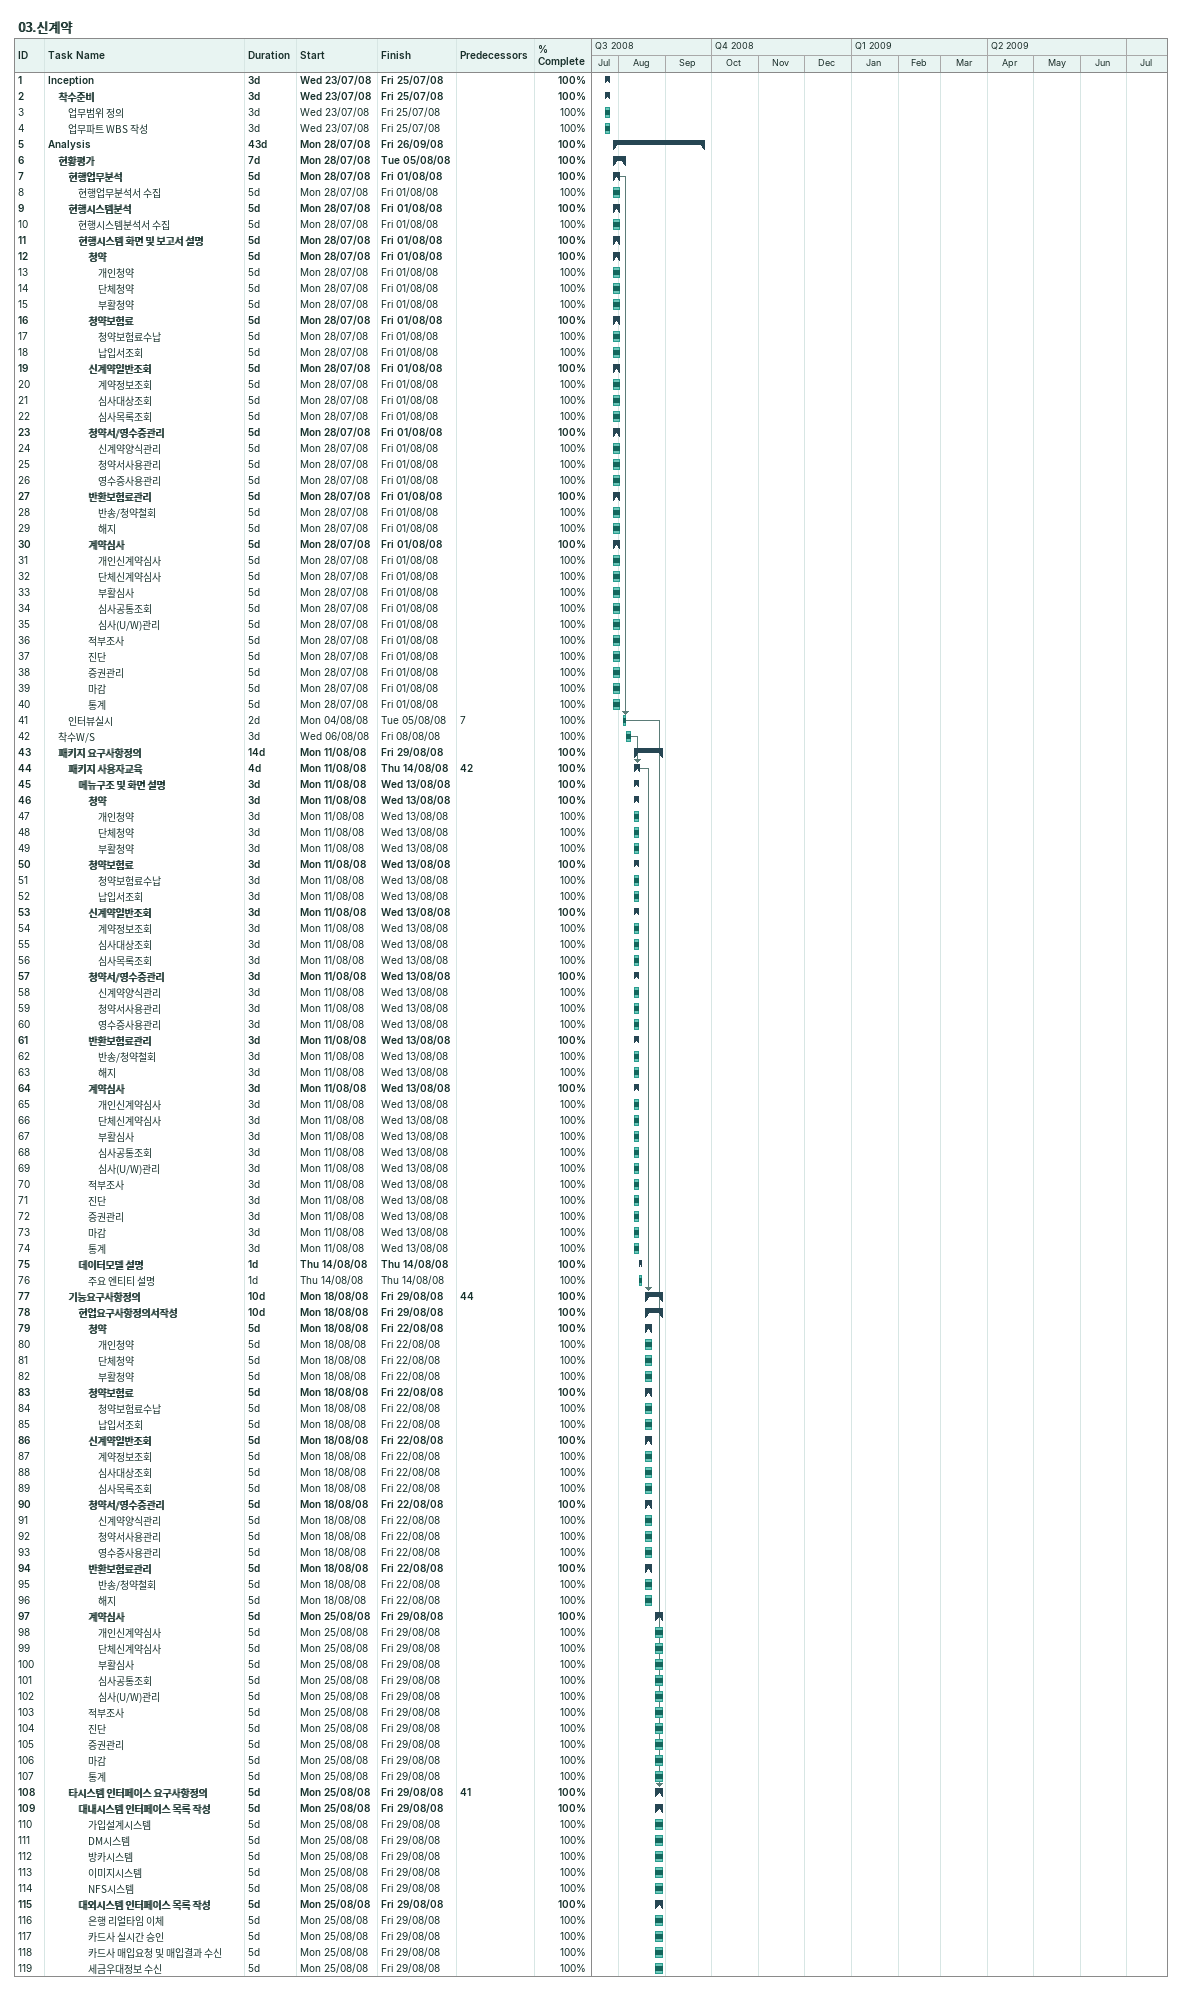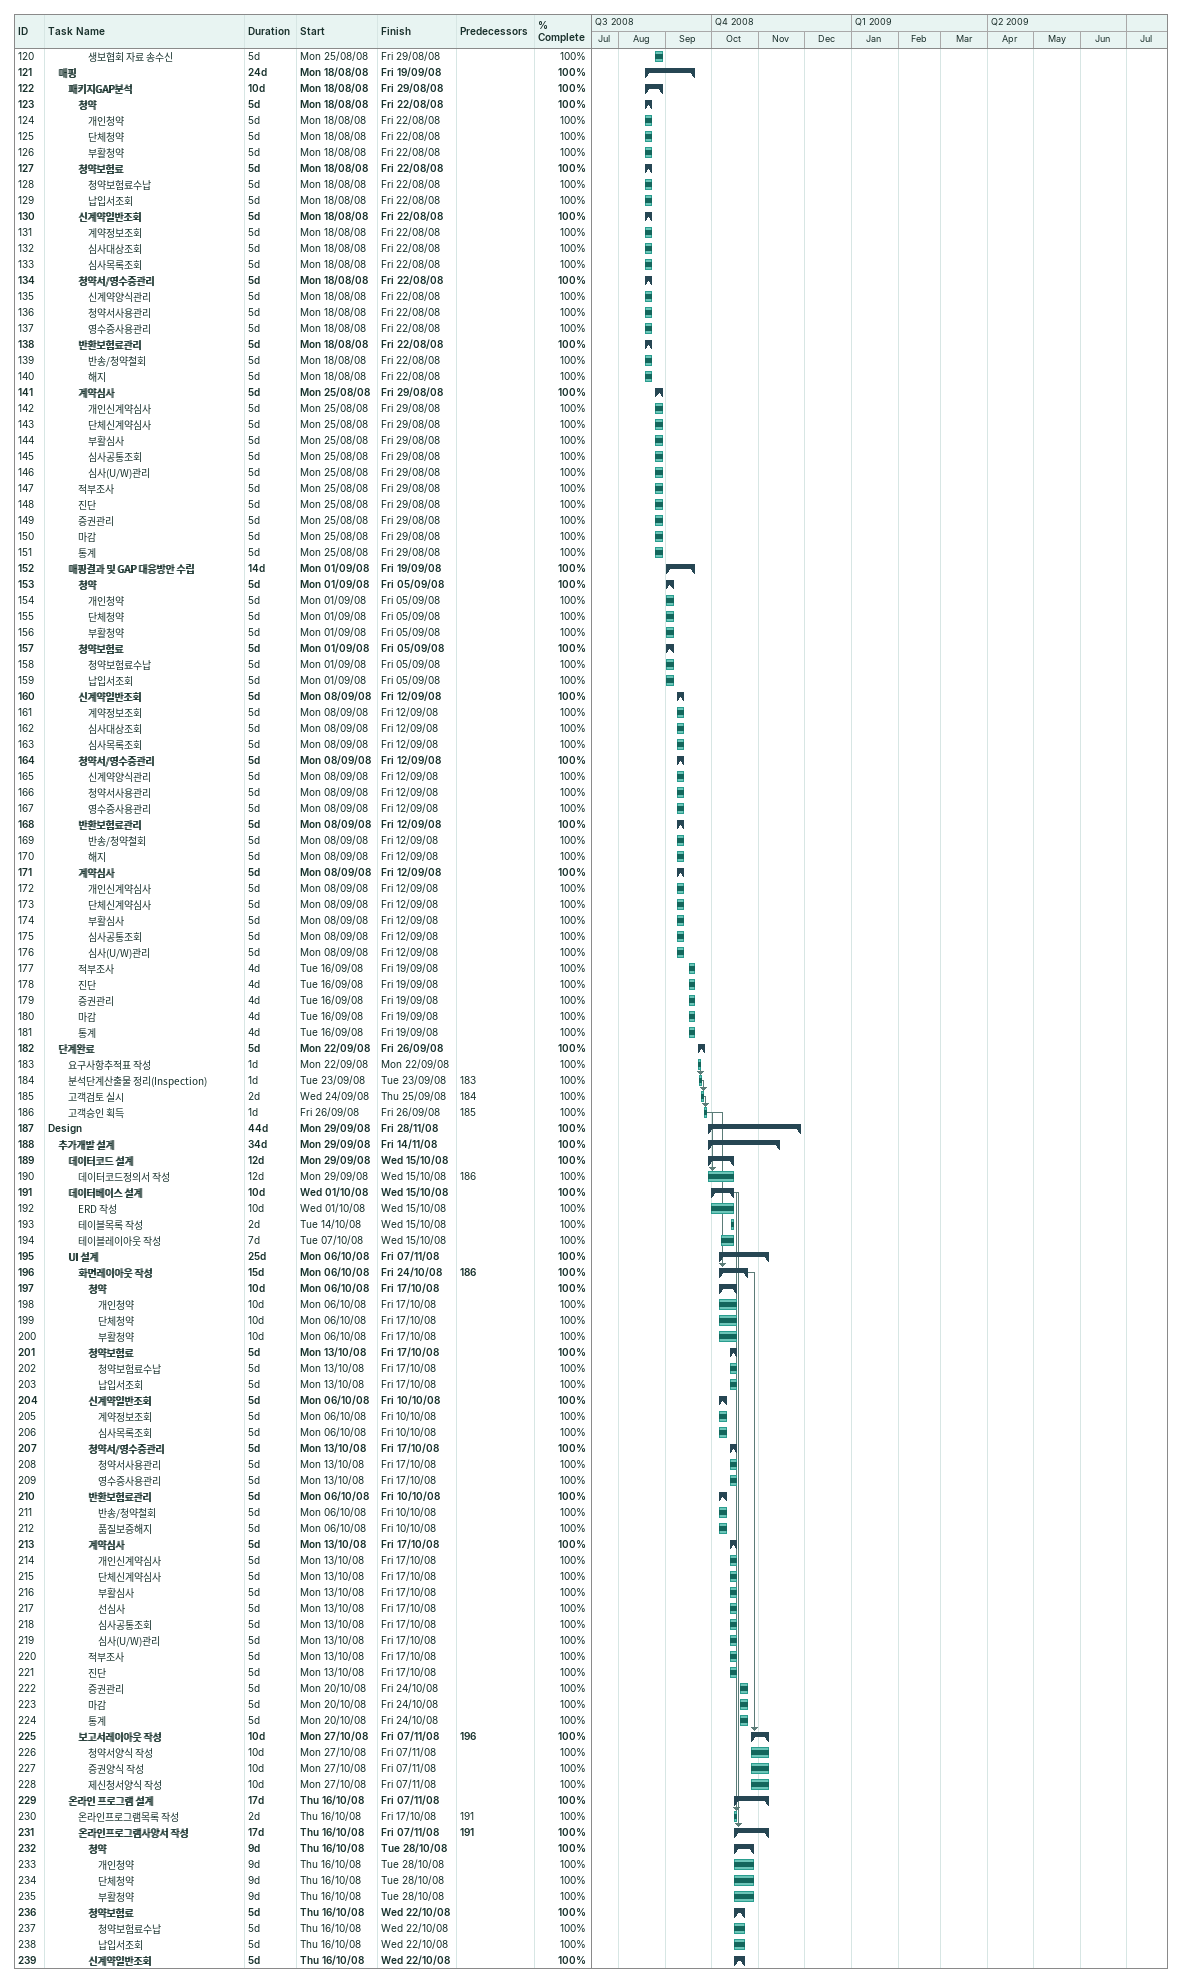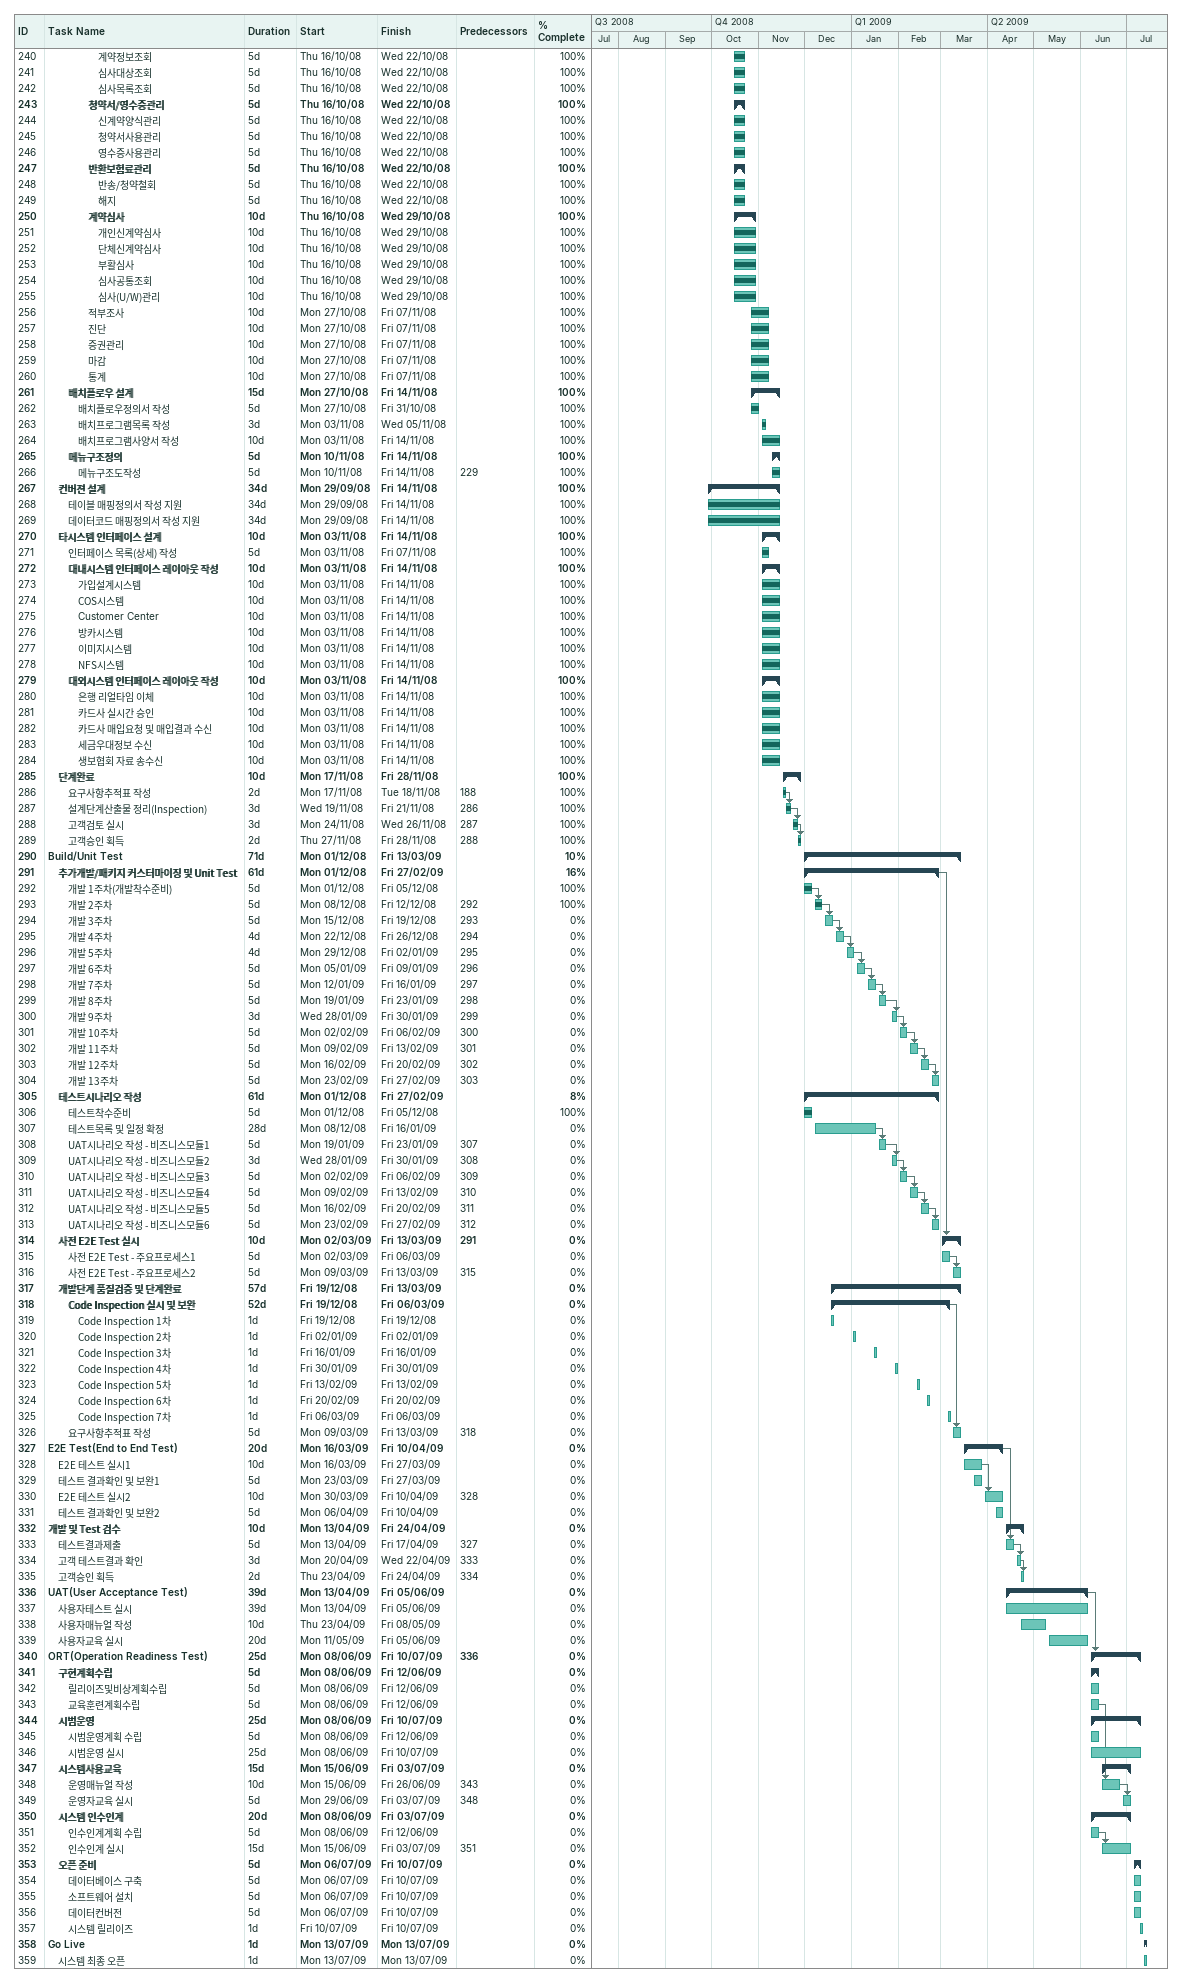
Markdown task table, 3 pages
03.신계약

| ID | Level | Task | Duration | Start | Finish | Predecessors | % complete |
|---|---|---|---|---|---|---|---|
| 1 | 1 | **Inception** | 3d | 2008-07-23 | 2008-07-25 |  | 100 |
| 2 | 2 | **착수준비** | 3d | 2008-07-23 | 2008-07-25 |  | 100 |
| 3 | 3 | 업무범위 정의 | 3d | 2008-07-23 | 2008-07-25 |  | 100 |
| 4 | 3 | 업무파트 WBS 작성 | 3d | 2008-07-23 | 2008-07-25 |  | 100 |
| 5 | 1 | **Analysis** | 43d | 2008-07-28 | 2008-09-26 |  | 100 |
| 6 | 2 | **현황평가** | 7d | 2008-07-28 | 2008-08-05 |  | 100 |
| 7 | 3 | **현행업무분석** | 5d | 2008-07-28 | 2008-08-01 |  | 100 |
| 8 | 4 | 현행업무분석서 수집 | 5d | 2008-07-28 | 2008-08-01 |  | 100 |
| 9 | 3 | **현행시스템분석** | 5d | 2008-07-28 | 2008-08-01 |  | 100 |
| 10 | 4 | 현행시스템분석서 수집 | 5d | 2008-07-28 | 2008-08-01 |  | 100 |
| 11 | 4 | **현행시스템 화면 및 보고서 설명** | 5d | 2008-07-28 | 2008-08-01 |  | 100 |
| 12 | 5 | **청약** | 5d | 2008-07-28 | 2008-08-01 |  | 100 |
| 13 | 6 | 개인청약 | 5d | 2008-07-28 | 2008-08-01 |  | 100 |
| 14 | 6 | 단체청약 | 5d | 2008-07-28 | 2008-08-01 |  | 100 |
| 15 | 6 | 부활청약 | 5d | 2008-07-28 | 2008-08-01 |  | 100 |
| 16 | 5 | **청약보험료** | 5d | 2008-07-28 | 2008-08-01 |  | 100 |
| 17 | 6 | 청약보험료수납 | 5d | 2008-07-28 | 2008-08-01 |  | 100 |
| 18 | 6 | 납입서조회 | 5d | 2008-07-28 | 2008-08-01 |  | 100 |
| 19 | 5 | **신계약일반조회** | 5d | 2008-07-28 | 2008-08-01 |  | 100 |
| 20 | 6 | 계약정보조회 | 5d | 2008-07-28 | 2008-08-01 |  | 100 |
| 21 | 6 | 심사대상조회 | 5d | 2008-07-28 | 2008-08-01 |  | 100 |
| 22 | 6 | 심사목록조회 | 5d | 2008-07-28 | 2008-08-01 |  | 100 |
| 23 | 5 | **청약서/영수증관리** | 5d | 2008-07-28 | 2008-08-01 |  | 100 |
| 24 | 6 | 신계약양식관리 | 5d | 2008-07-28 | 2008-08-01 |  | 100 |
| 25 | 6 | 청약서사용관리 | 5d | 2008-07-28 | 2008-08-01 |  | 100 |
| 26 | 6 | 영수증사용관리 | 5d | 2008-07-28 | 2008-08-01 |  | 100 |
| 27 | 5 | **반환보험료관리** | 5d | 2008-07-28 | 2008-08-01 |  | 100 |
| 28 | 6 | 반송/청약철회 | 5d | 2008-07-28 | 2008-08-01 |  | 100 |
| 29 | 6 | 해지 | 5d | 2008-07-28 | 2008-08-01 |  | 100 |
| 30 | 5 | **계약심사** | 5d | 2008-07-28 | 2008-08-01 |  | 100 |
| 31 | 6 | 개인신계약심사 | 5d | 2008-07-28 | 2008-08-01 |  | 100 |
| 32 | 6 | 단체신계약심사 | 5d | 2008-07-28 | 2008-08-01 |  | 100 |
| 33 | 6 | 부활심사 | 5d | 2008-07-28 | 2008-08-01 |  | 100 |
| 34 | 6 | 심사공통조회 | 5d | 2008-07-28 | 2008-08-01 |  | 100 |
| 35 | 6 | 심사(U/W)관리 | 5d | 2008-07-28 | 2008-08-01 |  | 100 |
| 36 | 5 | 적부조사 | 5d | 2008-07-28 | 2008-08-01 |  | 100 |
| 37 | 5 | 진단 | 5d | 2008-07-28 | 2008-08-01 |  | 100 |
| 38 | 5 | 증권관리 | 5d | 2008-07-28 | 2008-08-01 |  | 100 |
| 39 | 5 | 마감 | 5d | 2008-07-28 | 2008-08-01 |  | 100 |
| 40 | 5 | 통계 | 5d | 2008-07-28 | 2008-08-01 |  | 100 |
| 41 | 3 | 인터뷰실시 | 2d | 2008-08-04 | 2008-08-05 | 7 | 100 |
| 42 | 2 | 착수W/S | 3d | 2008-08-06 | 2008-08-08 |  | 100 |
| 43 | 2 | **패키지 요구사항정의** | 14d | 2008-08-11 | 2008-08-29 |  | 100 |
| 44 | 3 | **패키지 사용자교육** | 4d | 2008-08-11 | 2008-08-14 | 42 | 100 |
| 45 | 4 | **메뉴구조 및 화면 설명** | 3d | 2008-08-11 | 2008-08-13 |  | 100 |
| 46 | 5 | **청약** | 3d | 2008-08-11 | 2008-08-13 |  | 100 |
| 47 | 6 | 개인청약 | 3d | 2008-08-11 | 2008-08-13 |  | 100 |
| 48 | 6 | 단체청약 | 3d | 2008-08-11 | 2008-08-13 |  | 100 |
| 49 | 6 | 부활청약 | 3d | 2008-08-11 | 2008-08-13 |  | 100 |
| 50 | 5 | **청약보험료** | 3d | 2008-08-11 | 2008-08-13 |  | 100 |
| 51 | 6 | 청약보험료수납 | 3d | 2008-08-11 | 2008-08-13 |  | 100 |
| 52 | 6 | 납입서조회 | 3d | 2008-08-11 | 2008-08-13 |  | 100 |
| 53 | 5 | **신계약일반조회** | 3d | 2008-08-11 | 2008-08-13 |  | 100 |
| 54 | 6 | 계약정보조회 | 3d | 2008-08-11 | 2008-08-13 |  | 100 |
| 55 | 6 | 심사대상조회 | 3d | 2008-08-11 | 2008-08-13 |  | 100 |
| 56 | 6 | 심사목록조회 | 3d | 2008-08-11 | 2008-08-13 |  | 100 |
| 57 | 5 | **청약서/영수증관리** | 3d | 2008-08-11 | 2008-08-13 |  | 100 |
| 58 | 6 | 신계약양식관리 | 3d | 2008-08-11 | 2008-08-13 |  | 100 |
| 59 | 6 | 청약서사용관리 | 3d | 2008-08-11 | 2008-08-13 |  | 100 |
| 60 | 6 | 영수증사용관리 | 3d | 2008-08-11 | 2008-08-13 |  | 100 |
| 61 | 5 | **반환보험료관리** | 3d | 2008-08-11 | 2008-08-13 |  | 100 |
| 62 | 6 | 반송/청약철회 | 3d | 2008-08-11 | 2008-08-13 |  | 100 |
| 63 | 6 | 해지 | 3d | 2008-08-11 | 2008-08-13 |  | 100 |
| 64 | 5 | **계약심사** | 3d | 2008-08-11 | 2008-08-13 |  | 100 |
| 65 | 6 | 개인신계약심사 | 3d | 2008-08-11 | 2008-08-13 |  | 100 |
| 66 | 6 | 단체신계약심사 | 3d | 2008-08-11 | 2008-08-13 |  | 100 |
| 67 | 6 | 부활심사 | 3d | 2008-08-11 | 2008-08-13 |  | 100 |
| 68 | 6 | 심사공통조회 | 3d | 2008-08-11 | 2008-08-13 |  | 100 |
| 69 | 6 | 심사(U/W)관리 | 3d | 2008-08-11 | 2008-08-13 |  | 100 |
| 70 | 5 | 적부조사 | 3d | 2008-08-11 | 2008-08-13 |  | 100 |
| 71 | 5 | 진단 | 3d | 2008-08-11 | 2008-08-13 |  | 100 |
| 72 | 5 | 증권관리 | 3d | 2008-08-11 | 2008-08-13 |  | 100 |
| 73 | 5 | 마감 | 3d | 2008-08-11 | 2008-08-13 |  | 100 |
| 74 | 5 | 통계 | 3d | 2008-08-11 | 2008-08-13 |  | 100 |
| 75 | 4 | **데이터모델 설명** | 1d | 2008-08-14 | 2008-08-14 |  | 100 |
| 76 | 5 | 주요 엔티티 설명 | 1d | 2008-08-14 | 2008-08-14 |  | 100 |
| 77 | 3 | **기능요구사항정의** | 10d | 2008-08-18 | 2008-08-29 | 44 | 100 |
| 78 | 4 | **현업요구사항정의서작성** | 10d | 2008-08-18 | 2008-08-29 |  | 100 |
| 79 | 5 | **청약** | 5d | 2008-08-18 | 2008-08-22 |  | 100 |
| 80 | 6 | 개인청약 | 5d | 2008-08-18 | 2008-08-22 |  | 100 |
| 81 | 6 | 단체청약 | 5d | 2008-08-18 | 2008-08-22 |  | 100 |
| 82 | 6 | 부활청약 | 5d | 2008-08-18 | 2008-08-22 |  | 100 |
| 83 | 5 | **청약보험료** | 5d | 2008-08-18 | 2008-08-22 |  | 100 |
| 84 | 6 | 청약보험료수납 | 5d | 2008-08-18 | 2008-08-22 |  | 100 |
| 85 | 6 | 납입서조회 | 5d | 2008-08-18 | 2008-08-22 |  | 100 |
| 86 | 5 | **신계약일반조회** | 5d | 2008-08-18 | 2008-08-22 |  | 100 |
| 87 | 6 | 계약정보조회 | 5d | 2008-08-18 | 2008-08-22 |  | 100 |
| 88 | 6 | 심사대상조회 | 5d | 2008-08-18 | 2008-08-22 |  | 100 |
| 89 | 6 | 심사목록조회 | 5d | 2008-08-18 | 2008-08-22 |  | 100 |
| 90 | 5 | **청약서/영수증관리** | 5d | 2008-08-18 | 2008-08-22 |  | 100 |
| 91 | 6 | 신계약양식관리 | 5d | 2008-08-18 | 2008-08-22 |  | 100 |
| 92 | 6 | 청약서사용관리 | 5d | 2008-08-18 | 2008-08-22 |  | 100 |
| 93 | 6 | 영수증사용관리 | 5d | 2008-08-18 | 2008-08-22 |  | 100 |
| 94 | 5 | **반환보험료관리** | 5d | 2008-08-18 | 2008-08-22 |  | 100 |
| 95 | 6 | 반송/청약철회 | 5d | 2008-08-18 | 2008-08-22 |  | 100 |
| 96 | 6 | 해지 | 5d | 2008-08-18 | 2008-08-22 |  | 100 |
| 97 | 5 | **계약심사** | 5d | 2008-08-25 | 2008-08-29 |  | 100 |
| 98 | 6 | 개인신계약심사 | 5d | 2008-08-25 | 2008-08-29 |  | 100 |
| 99 | 6 | 단체신계약심사 | 5d | 2008-08-25 | 2008-08-29 |  | 100 |
| 100 | 6 | 부활심사 | 5d | 2008-08-25 | 2008-08-29 |  | 100 |
| 101 | 6 | 심사공통조회 | 5d | 2008-08-25 | 2008-08-29 |  | 100 |
| 102 | 6 | 심사(U/W)관리 | 5d | 2008-08-25 | 2008-08-29 |  | 100 |
| 103 | 5 | 적부조사 | 5d | 2008-08-25 | 2008-08-29 |  | 100 |
| 104 | 5 | 진단 | 5d | 2008-08-25 | 2008-08-29 |  | 100 |
| 105 | 5 | 증권관리 | 5d | 2008-08-25 | 2008-08-29 |  | 100 |
| 106 | 5 | 마감 | 5d | 2008-08-25 | 2008-08-29 |  | 100 |
| 107 | 5 | 통계 | 5d | 2008-08-25 | 2008-08-29 |  | 100 |
| 108 | 3 | **타시스템 인터페이스 요구사항정의** | 5d | 2008-08-25 | 2008-08-29 | 41 | 100 |
| 109 | 4 | **대내시스템 인터페이스 목록 작성** | 5d | 2008-08-25 | 2008-08-29 |  | 100 |
| 110 | 5 | 가입설계시스템 | 5d | 2008-08-25 | 2008-08-29 |  | 100 |
| 111 | 5 | DM시스템 | 5d | 2008-08-25 | 2008-08-29 |  | 100 |
| 112 | 5 | 방카시스템 | 5d | 2008-08-25 | 2008-08-29 |  | 100 |
| 113 | 5 | 이미지시스템 | 5d | 2008-08-25 | 2008-08-29 |  | 100 |
| 114 | 5 | NFS시스템 | 5d | 2008-08-25 | 2008-08-29 |  | 100 |
| 115 | 4 | **대외시스템 인터페이스 목록 작성** | 5d | 2008-08-25 | 2008-08-29 |  | 100 |
| 116 | 5 | 은행 리얼타임 이체 | 5d | 2008-08-25 | 2008-08-29 |  | 100 |
| 117 | 5 | 카드사 실시간 승인 | 5d | 2008-08-25 | 2008-08-29 |  | 100 |
| 118 | 5 | 카드사 매입요청 및 매입결과 수신 | 5d | 2008-08-25 | 2008-08-29 |  | 100 |
| 119 | 5 | 세금우대정보 수신 | 5d | 2008-08-25 | 2008-08-29 |  | 100 |
| 120 | 5 | 생보협회 자료 송수신 | 5d | 2008-08-25 | 2008-08-29 |  | 100 |
| 121 | 2 | **매핑** | 24d | 2008-08-18 | 2008-09-19 |  | 100 |
| 122 | 3 | **패키지GAP분석** | 10d | 2008-08-18 | 2008-08-29 |  | 100 |
| 123 | 4 | **청약** | 5d | 2008-08-18 | 2008-08-22 |  | 100 |
| 124 | 5 | 개인청약 | 5d | 2008-08-18 | 2008-08-22 |  | 100 |
| 125 | 5 | 단체청약 | 5d | 2008-08-18 | 2008-08-22 |  | 100 |
| 126 | 5 | 부활청약 | 5d | 2008-08-18 | 2008-08-22 |  | 100 |
| 127 | 4 | **청약보험료** | 5d | 2008-08-18 | 2008-08-22 |  | 100 |
| 128 | 5 | 청약보험료수납 | 5d | 2008-08-18 | 2008-08-22 |  | 100 |
| 129 | 5 | 납입서조회 | 5d | 2008-08-18 | 2008-08-22 |  | 100 |
| 130 | 4 | **신계약일반조회** | 5d | 2008-08-18 | 2008-08-22 |  | 100 |
| 131 | 5 | 계약정보조회 | 5d | 2008-08-18 | 2008-08-22 |  | 100 |
| 132 | 5 | 심사대상조회 | 5d | 2008-08-18 | 2008-08-22 |  | 100 |
| 133 | 5 | 심사목록조회 | 5d | 2008-08-18 | 2008-08-22 |  | 100 |
| 134 | 4 | **청약서/영수증관리** | 5d | 2008-08-18 | 2008-08-22 |  | 100 |
| 135 | 5 | 신계약양식관리 | 5d | 2008-08-18 | 2008-08-22 |  | 100 |
| 136 | 5 | 청약서사용관리 | 5d | 2008-08-18 | 2008-08-22 |  | 100 |
| 137 | 5 | 영수증사용관리 | 5d | 2008-08-18 | 2008-08-22 |  | 100 |
| 138 | 4 | **반환보험료관리** | 5d | 2008-08-18 | 2008-08-22 |  | 100 |
| 139 | 5 | 반송/청약철회 | 5d | 2008-08-18 | 2008-08-22 |  | 100 |
| 140 | 5 | 해지 | 5d | 2008-08-18 | 2008-08-22 |  | 100 |
| 141 | 4 | **계약심사** | 5d | 2008-08-25 | 2008-08-29 |  | 100 |
| 142 | 5 | 개인신계약심사 | 5d | 2008-08-25 | 2008-08-29 |  | 100 |
| 143 | 5 | 단체신계약심사 | 5d | 2008-08-25 | 2008-08-29 |  | 100 |
| 144 | 5 | 부활심사 | 5d | 2008-08-25 | 2008-08-29 |  | 100 |
| 145 | 5 | 심사공통조회 | 5d | 2008-08-25 | 2008-08-29 |  | 100 |
| 146 | 5 | 심사(U/W)관리 | 5d | 2008-08-25 | 2008-08-29 |  | 100 |
| 147 | 4 | 적부조사 | 5d | 2008-08-25 | 2008-08-29 |  | 100 |
| 148 | 4 | 진단 | 5d | 2008-08-25 | 2008-08-29 |  | 100 |
| 149 | 4 | 증권관리 | 5d | 2008-08-25 | 2008-08-29 |  | 100 |
| 150 | 4 | 마감 | 5d | 2008-08-25 | 2008-08-29 |  | 100 |
| 151 | 4 | 통계 | 5d | 2008-08-25 | 2008-08-29 |  | 100 |
| 152 | 3 | **매핑결과 및 GAP 대응방안 수립** | 14d | 2008-09-01 | 2008-09-19 |  | 100 |
| 153 | 4 | **청약** | 5d | 2008-09-01 | 2008-09-05 |  | 100 |
| 154 | 5 | 개인청약 | 5d | 2008-09-01 | 2008-09-05 |  | 100 |
| 155 | 5 | 단체청약 | 5d | 2008-09-01 | 2008-09-05 |  | 100 |
| 156 | 5 | 부활청약 | 5d | 2008-09-01 | 2008-09-05 |  | 100 |
| 157 | 4 | **청약보험료** | 5d | 2008-09-01 | 2008-09-05 |  | 100 |
| 158 | 5 | 청약보험료수납 | 5d | 2008-09-01 | 2008-09-05 |  | 100 |
| 159 | 5 | 납입서조회 | 5d | 2008-09-01 | 2008-09-05 |  | 100 |
| 160 | 4 | **신계약일반조회** | 5d | 2008-09-08 | 2008-09-12 |  | 100 |
| 161 | 5 | 계약정보조회 | 5d | 2008-09-08 | 2008-09-12 |  | 100 |
| 162 | 5 | 심사대상조회 | 5d | 2008-09-08 | 2008-09-12 |  | 100 |
| 163 | 5 | 심사목록조회 | 5d | 2008-09-08 | 2008-09-12 |  | 100 |
| 164 | 4 | **청약서/영수증관리** | 5d | 2008-09-08 | 2008-09-12 |  | 100 |
| 165 | 5 | 신계약양식관리 | 5d | 2008-09-08 | 2008-09-12 |  | 100 |
| 166 | 5 | 청약서사용관리 | 5d | 2008-09-08 | 2008-09-12 |  | 100 |
| 167 | 5 | 영수증사용관리 | 5d | 2008-09-08 | 2008-09-12 |  | 100 |
| 168 | 4 | **반환보험료관리** | 5d | 2008-09-08 | 2008-09-12 |  | 100 |
| 169 | 5 | 반송/청약철회 | 5d | 2008-09-08 | 2008-09-12 |  | 100 |
| 170 | 5 | 해지 | 5d | 2008-09-08 | 2008-09-12 |  | 100 |
| 171 | 4 | **계약심사** | 5d | 2008-09-08 | 2008-09-12 |  | 100 |
| 172 | 5 | 개인신계약심사 | 5d | 2008-09-08 | 2008-09-12 |  | 100 |
| 173 | 5 | 단체신계약심사 | 5d | 2008-09-08 | 2008-09-12 |  | 100 |
| 174 | 5 | 부활심사 | 5d | 2008-09-08 | 2008-09-12 |  | 100 |
| 175 | 5 | 심사공통조회 | 5d | 2008-09-08 | 2008-09-12 |  | 100 |
| 176 | 5 | 심사(U/W)관리 | 5d | 2008-09-08 | 2008-09-12 |  | 100 |
| 177 | 4 | 적부조사 | 4d | 2008-09-16 | 2008-09-19 |  | 100 |
| 178 | 4 | 진단 | 4d | 2008-09-16 | 2008-09-19 |  | 100 |
| 179 | 4 | 증권관리 | 4d | 2008-09-16 | 2008-09-19 |  | 100 |
| 180 | 4 | 마감 | 4d | 2008-09-16 | 2008-09-19 |  | 100 |
| 181 | 4 | 통계 | 4d | 2008-09-16 | 2008-09-19 |  | 100 |
| 182 | 2 | **단계완료** | 5d | 2008-09-22 | 2008-09-26 |  | 100 |
| 183 | 3 | 요구사항추적표 작성 | 1d | 2008-09-22 | 2008-09-22 |  | 100 |
| 184 | 3 | 분석단계산출물 정리(Inspection) | 1d | 2008-09-23 | 2008-09-23 | 183 | 100 |
| 185 | 3 | 고객검토 실시 | 2d | 2008-09-24 | 2008-09-25 | 184 | 100 |
| 186 | 3 | 고객승인 획득 | 1d | 2008-09-26 | 2008-09-26 | 185 | 100 |
| 187 | 1 | **Design** | 44d | 2008-09-29 | 2008-11-28 |  | 100 |
| 188 | 2 | **추가개발 설계** | 34d | 2008-09-29 | 2008-11-14 |  | 100 |
| 189 | 3 | **데이터코드 설계** | 12d | 2008-09-29 | 2008-10-15 |  | 100 |
| 190 | 4 | 데이터코드정의서 작성 | 12d | 2008-09-29 | 2008-10-15 | 186 | 100 |
| 191 | 3 | **데이터베이스 설계** | 10d | 2008-10-01 | 2008-10-15 |  | 100 |
| 192 | 4 | ERD 작성 | 10d | 2008-10-01 | 2008-10-15 |  | 100 |
| 193 | 4 | 테이블목록 작성 | 2d | 2008-10-14 | 2008-10-15 |  | 100 |
| 194 | 4 | 테이블레이아웃 작성 | 7d | 2008-10-07 | 2008-10-15 |  | 100 |
| 195 | 3 | **UI 설계** | 25d | 2008-10-06 | 2008-11-07 |  | 100 |
| 196 | 4 | **화면레이아웃 작성** | 15d | 2008-10-06 | 2008-10-24 | 186 | 100 |
| 197 | 5 | **청약** | 10d | 2008-10-06 | 2008-10-17 |  | 100 |
| 198 | 6 | 개인청약 | 10d | 2008-10-06 | 2008-10-17 |  | 100 |
| 199 | 6 | 단체청약 | 10d | 2008-10-06 | 2008-10-17 |  | 100 |
| 200 | 6 | 부활청약 | 10d | 2008-10-06 | 2008-10-17 |  | 100 |
| 201 | 5 | **청약보험료** | 5d | 2008-10-13 | 2008-10-17 |  | 100 |
| 202 | 6 | 청약보험료수납 | 5d | 2008-10-13 | 2008-10-17 |  | 100 |
| 203 | 6 | 납입서조회 | 5d | 2008-10-13 | 2008-10-17 |  | 100 |
| 204 | 5 | **신계약일반조회** | 5d | 2008-10-06 | 2008-10-10 |  | 100 |
| 205 | 6 | 계약정보조회 | 5d | 2008-10-06 | 2008-10-10 |  | 100 |
| 206 | 6 | 심사목록조회 | 5d | 2008-10-06 | 2008-10-10 |  | 100 |
| 207 | 5 | **청약서/영수증관리** | 5d | 2008-10-13 | 2008-10-17 |  | 100 |
| 208 | 6 | 청약서사용관리 | 5d | 2008-10-13 | 2008-10-17 |  | 100 |
| 209 | 6 | 영수증사용관리 | 5d | 2008-10-13 | 2008-10-17 |  | 100 |
| 210 | 5 | **반환보험료관리** | 5d | 2008-10-06 | 2008-10-10 |  | 100 |
| 211 | 6 | 반송/청약철회 | 5d | 2008-10-06 | 2008-10-10 |  | 100 |
| 212 | 6 | 품질보증해지 | 5d | 2008-10-06 | 2008-10-10 |  | 100 |
| 213 | 5 | **계약심사** | 5d | 2008-10-13 | 2008-10-17 |  | 100 |
| 214 | 6 | 개인신계약심사 | 5d | 2008-10-13 | 2008-10-17 |  | 100 |
| 215 | 6 | 단체신계약심사 | 5d | 2008-10-13 | 2008-10-17 |  | 100 |
| 216 | 6 | 부활심사 | 5d | 2008-10-13 | 2008-10-17 |  | 100 |
| 217 | 6 | 선심사 | 5d | 2008-10-13 | 2008-10-17 |  | 100 |
| 218 | 6 | 심사공통조회 | 5d | 2008-10-13 | 2008-10-17 |  | 100 |
| 219 | 6 | 심사(U/W)관리 | 5d | 2008-10-13 | 2008-10-17 |  | 100 |
| 220 | 5 | 적부조사 | 5d | 2008-10-13 | 2008-10-17 |  | 100 |
| 221 | 5 | 진단 | 5d | 2008-10-13 | 2008-10-17 |  | 100 |
| 222 | 5 | 증권관리 | 5d | 2008-10-20 | 2008-10-24 |  | 100 |
| 223 | 5 | 마감 | 5d | 2008-10-20 | 2008-10-24 |  | 100 |
| 224 | 5 | 통계 | 5d | 2008-10-20 | 2008-10-24 |  | 100 |
| 225 | 4 | **보고서레이아웃 작성** | 10d | 2008-10-27 | 2008-11-07 | 196 | 100 |
| 226 | 5 | 청약서양식 작성 | 10d | 2008-10-27 | 2008-11-07 |  | 100 |
| 227 | 5 | 증권양식 작성 | 10d | 2008-10-27 | 2008-11-07 |  | 100 |
| 228 | 5 | 제신청서양식 작성 | 10d | 2008-10-27 | 2008-11-07 |  | 100 |
| 229 | 3 | **온라인 프로그램 설계** | 17d | 2008-10-16 | 2008-11-07 |  | 100 |
| 230 | 4 | 온라인프로그램목록 작성 | 2d | 2008-10-16 | 2008-10-17 | 191 | 100 |
| 231 | 4 | **온라인프로그램사양서 작성** | 17d | 2008-10-16 | 2008-11-07 | 191 | 100 |
| 232 | 5 | **청약** | 9d | 2008-10-16 | 2008-10-28 |  | 100 |
| 233 | 6 | 개인청약 | 9d | 2008-10-16 | 2008-10-28 |  | 100 |
| 234 | 6 | 단체청약 | 9d | 2008-10-16 | 2008-10-28 |  | 100 |
| 235 | 6 | 부활청약 | 9d | 2008-10-16 | 2008-10-28 |  | 100 |
| 236 | 5 | **청약보험료** | 5d | 2008-10-16 | 2008-10-22 |  | 100 |
| 237 | 6 | 청약보험료수납 | 5d | 2008-10-16 | 2008-10-22 |  | 100 |
| 238 | 6 | 납입서조회 | 5d | 2008-10-16 | 2008-10-22 |  | 100 |
| 239 | 5 | **신계약일반조회** | 5d | 2008-10-16 | 2008-10-22 |  | 100 |
| 240 | 6 | 계약정보조회 | 5d | 2008-10-16 | 2008-10-22 |  | 100 |
| 241 | 6 | 심사대상조회 | 5d | 2008-10-16 | 2008-10-22 |  | 100 |
| 242 | 6 | 심사목록조회 | 5d | 2008-10-16 | 2008-10-22 |  | 100 |
| 243 | 5 | **청약서/영수증관리** | 5d | 2008-10-16 | 2008-10-22 |  | 100 |
| 244 | 6 | 신계약양식관리 | 5d | 2008-10-16 | 2008-10-22 |  | 100 |
| 245 | 6 | 청약서사용관리 | 5d | 2008-10-16 | 2008-10-22 |  | 100 |
| 246 | 6 | 영수증사용관리 | 5d | 2008-10-16 | 2008-10-22 |  | 100 |
| 247 | 5 | **반환보험료관리** | 5d | 2008-10-16 | 2008-10-22 |  | 100 |
| 248 | 6 | 반송/청약철회 | 5d | 2008-10-16 | 2008-10-22 |  | 100 |
| 249 | 6 | 해지 | 5d | 2008-10-16 | 2008-10-22 |  | 100 |
| 250 | 5 | **계약심사** | 10d | 2008-10-16 | 2008-10-29 |  | 100 |
| 251 | 6 | 개인신계약심사 | 10d | 2008-10-16 | 2008-10-29 |  | 100 |
| 252 | 6 | 단체신계약심사 | 10d | 2008-10-16 | 2008-10-29 |  | 100 |
| 253 | 6 | 부활심사 | 10d | 2008-10-16 | 2008-10-29 |  | 100 |
| 254 | 6 | 심사공통조회 | 10d | 2008-10-16 | 2008-10-29 |  | 100 |
| 255 | 6 | 심사(U/W)관리 | 10d | 2008-10-16 | 2008-10-29 |  | 100 |
| 256 | 5 | 적부조사 | 10d | 2008-10-27 | 2008-11-07 |  | 100 |
| 257 | 5 | 진단 | 10d | 2008-10-27 | 2008-11-07 |  | 100 |
| 258 | 5 | 증권관리 | 10d | 2008-10-27 | 2008-11-07 |  | 100 |
| 259 | 5 | 마감 | 10d | 2008-10-27 | 2008-11-07 |  | 100 |
| 260 | 5 | 통계 | 10d | 2008-10-27 | 2008-11-07 |  | 100 |
| 261 | 3 | **배치플로우 설계** | 15d | 2008-10-27 | 2008-11-14 |  | 100 |
| 262 | 4 | 배치플로우정의서 작성 | 5d | 2008-10-27 | 2008-10-31 |  | 100 |
| 263 | 4 | 배치프로그램목록 작성 | 3d | 2008-11-03 | 2008-11-05 |  | 100 |
| 264 | 4 | 배치프로그램사양서 작성 | 10d | 2008-11-03 | 2008-11-14 |  | 100 |
| 265 | 3 | **메뉴구조정의** | 5d | 2008-11-10 | 2008-11-14 |  | 100 |
| 266 | 4 | 메뉴구조도작성 | 5d | 2008-11-10 | 2008-11-14 | 229 | 100 |
| 267 | 2 | **컨버젼 설계** | 34d | 2008-09-29 | 2008-11-14 |  | 100 |
| 268 | 3 | 테이블 매핑정의서 작성 지원 | 34d | 2008-09-29 | 2008-11-14 |  | 100 |
| 269 | 3 | 데이터코드 매핑정의서 작성 지원 | 34d | 2008-09-29 | 2008-11-14 |  | 100 |
| 270 | 2 | **타시스템 인터페이스 설계** | 10d | 2008-11-03 | 2008-11-14 |  | 100 |
| 271 | 3 | 인터페이스 목록(상세) 작성 | 5d | 2008-11-03 | 2008-11-07 |  | 100 |
| 272 | 3 | **대내시스템 인터페이스 레이아웃 작성** | 10d | 2008-11-03 | 2008-11-14 |  | 100 |
| 273 | 4 | 가입설계시스템 | 10d | 2008-11-03 | 2008-11-14 |  | 100 |
| 274 | 4 | COS시스템 | 10d | 2008-11-03 | 2008-11-14 |  | 100 |
| 275 | 4 | Customer Center | 10d | 2008-11-03 | 2008-11-14 |  | 100 |
| 276 | 4 | 방카시스템 | 10d | 2008-11-03 | 2008-11-14 |  | 100 |
| 277 | 4 | 이미지시스템 | 10d | 2008-11-03 | 2008-11-14 |  | 100 |
| 278 | 4 | NFS시스템 | 10d | 2008-11-03 | 2008-11-14 |  | 100 |
| 279 | 3 | **대외시스템 인터페이스 레이아웃 작성** | 10d | 2008-11-03 | 2008-11-14 |  | 100 |
| 280 | 4 | 은행 리얼타임 이체 | 10d | 2008-11-03 | 2008-11-14 |  | 100 |
| 281 | 4 | 카드사 실시간 승인 | 10d | 2008-11-03 | 2008-11-14 |  | 100 |
| 282 | 4 | 카드사 매입요청 및 매입결과 수신 | 10d | 2008-11-03 | 2008-11-14 |  | 100 |
| 283 | 4 | 세금우대정보 수신 | 10d | 2008-11-03 | 2008-11-14 |  | 100 |
| 284 | 4 | 생보협회 자료 송수신 | 10d | 2008-11-03 | 2008-11-14 |  | 100 |
| 285 | 2 | **단계완료** | 10d | 2008-11-17 | 2008-11-28 |  | 100 |
| 286 | 3 | 요구사항추적표 작성 | 2d | 2008-11-17 | 2008-11-18 | 188 | 100 |
| 287 | 3 | 설계단계산출물 정리(Inspection) | 3d | 2008-11-19 | 2008-11-21 | 286 | 100 |
| 288 | 3 | 고객검토 실시 | 3d | 2008-11-24 | 2008-11-26 | 287 | 100 |
| 289 | 3 | 고객승인 획득 | 2d | 2008-11-27 | 2008-11-28 | 288 | 100 |
| 290 | 1 | **Build/Unit Test** | 71d | 2008-12-01 | 2009-03-13 |  | 10 |
| 291 | 2 | **추가개발/패키지 커스터마이징 및 Unit Test** | 61d | 2008-12-01 | 2009-02-27 |  | 16 |
| 292 | 3 | 개발 1주차(개발착수준비) | 5d | 2008-12-01 | 2008-12-05 |  | 100 |
| 293 | 3 | 개발 2주차 | 5d | 2008-12-08 | 2008-12-12 | 292 | 100 |
| 294 | 3 | 개발 3주차 | 5d | 2008-12-15 | 2008-12-19 | 293 | 0 |
| 295 | 3 | 개발 4주차 | 4d | 2008-12-22 | 2008-12-26 | 294 | 0 |
| 296 | 3 | 개발 5주차 | 4d | 2008-12-29 | 2009-01-02 | 295 | 0 |
| 297 | 3 | 개발 6주차 | 5d | 2009-01-05 | 2009-01-09 | 296 | 0 |
| 298 | 3 | 개발 7주차 | 5d | 2009-01-12 | 2009-01-16 | 297 | 0 |
| 299 | 3 | 개발 8주차 | 5d | 2009-01-19 | 2009-01-23 | 298 | 0 |
| 300 | 3 | 개발 9주차 | 3d | 2009-01-28 | 2009-01-30 | 299 | 0 |
| 301 | 3 | 개발 10주차 | 5d | 2009-02-02 | 2009-02-06 | 300 | 0 |
| 302 | 3 | 개발 11주차 | 5d | 2009-02-09 | 2009-02-13 | 301 | 0 |
| 303 | 3 | 개발 12주차 | 5d | 2009-02-16 | 2009-02-20 | 302 | 0 |
| 304 | 3 | 개발 13주차 | 5d | 2009-02-23 | 2009-02-27 | 303 | 0 |
| 305 | 2 | **테스트시나리오 작성** | 61d | 2008-12-01 | 2009-02-27 |  | 8 |
| 306 | 3 | 테스트착수준비 | 5d | 2008-12-01 | 2008-12-05 |  | 100 |
| 307 | 3 | 테스트목록 및 일정 확정 | 28d | 2008-12-08 | 2009-01-16 |  | 0 |
| 308 | 3 | UAT시나리오 작성 - 비즈니스모듈1 | 5d | 2009-01-19 | 2009-01-23 | 307 | 0 |
| 309 | 3 | UAT시나리오 작성 - 비즈니스모듈2 | 3d | 2009-01-28 | 2009-01-30 | 308 | 0 |
| 310 | 3 | UAT시나리오 작성 - 비즈니스모듈3 | 5d | 2009-02-02 | 2009-02-06 | 309 | 0 |
| 311 | 3 | UAT시나리오 작성 - 비즈니스모듈4 | 5d | 2009-02-09 | 2009-02-13 | 310 | 0 |
| 312 | 3 | UAT시나리오 작성 - 비즈니스모듈5 | 5d | 2009-02-16 | 2009-02-20 | 311 | 0 |
| 313 | 3 | UAT시나리오 작성 - 비즈니스모듈6 | 5d | 2009-02-23 | 2009-02-27 | 312 | 0 |
| 314 | 2 | **사전 E2E Test 실시** | 10d | 2009-03-02 | 2009-03-13 | 291 | 0 |
| 315 | 3 | 사전 E2E Test - 주요프로세스1 | 5d | 2009-03-02 | 2009-03-06 |  | 0 |
| 316 | 3 | 사전 E2E Test - 주요프로세스2 | 5d | 2009-03-09 | 2009-03-13 | 315 | 0 |
| 317 | 2 | **개발단계 품질검증 및 단계완료** | 57d | 2008-12-19 | 2009-03-13 |  | 0 |
| 318 | 3 | **Code Inspection 실시 및 보완** | 52d | 2008-12-19 | 2009-03-06 |  | 0 |
| 319 | 4 | Code Inspection 1차 | 1d | 2008-12-19 | 2008-12-19 |  | 0 |
| 320 | 4 | Code Inspection 2차 | 1d | 2009-01-02 | 2009-01-02 |  | 0 |
| 321 | 4 | Code Inspection 3차 | 1d | 2009-01-16 | 2009-01-16 |  | 0 |
| 322 | 4 | Code Inspection 4차 | 1d | 2009-01-30 | 2009-01-30 |  | 0 |
| 323 | 4 | Code Inspection 5차 | 1d | 2009-02-13 | 2009-02-13 |  | 0 |
| 324 | 4 | Code Inspection 6차 | 1d | 2009-02-20 | 2009-02-20 |  | 0 |
| 325 | 4 | Code Inspection 7차 | 1d | 2009-03-06 | 2009-03-06 |  | 0 |
| 326 | 3 | 요구사항추적표 작성 | 5d | 2009-03-09 | 2009-03-13 | 318 | 0 |
| 327 | 1 | **E2E Test(End to End Test)** | 20d | 2009-03-16 | 2009-04-10 |  | 0 |
| 328 | 2 | E2E 테스트 실시1 | 10d | 2009-03-16 | 2009-03-27 |  | 0 |
| 329 | 2 | 테스트 결과확인 및 보완1 | 5d | 2009-03-23 | 2009-03-27 |  | 0 |
| 330 | 2 | E2E 테스트 실시2 | 10d | 2009-03-30 | 2009-04-10 | 328 | 0 |
| 331 | 2 | 테스트 결과확인 및 보완2 | 5d | 2009-04-06 | 2009-04-10 |  | 0 |
| 332 | 1 | **개발 및 Test 검수** | 10d | 2009-04-13 | 2009-04-24 |  | 0 |
| 333 | 2 | 테스트결과제출 | 5d | 2009-04-13 | 2009-04-17 | 327 | 0 |
| 334 | 2 | 고객 테스트결과 확인 | 3d | 2009-04-20 | 2009-04-22 | 333 | 0 |
| 335 | 2 | 고객승인 획득 | 2d | 2009-04-23 | 2009-04-24 | 334 | 0 |
| 336 | 1 | **UAT(User Acceptance Test)** | 39d | 2009-04-13 | 2009-06-05 |  | 0 |
| 337 | 2 | 사용자테스트 실시 | 39d | 2009-04-13 | 2009-06-05 |  | 0 |
| 338 | 2 | 사용자매뉴얼 작성 | 10d | 2009-04-23 | 2009-05-08 |  | 0 |
| 339 | 2 | 사용자교육 실시 | 20d | 2009-05-11 | 2009-06-05 |  | 0 |
| 340 | 1 | **ORT(Operation Readiness Test)** | 25d | 2009-06-08 | 2009-07-10 | 336 | 0 |
| 341 | 2 | **구현계획수립** | 5d | 2009-06-08 | 2009-06-12 |  | 0 |
| 342 | 3 | 릴리이즈및비상계획수립 | 5d | 2009-06-08 | 2009-06-12 |  | 0 |
| 343 | 3 | 교육훈련계획수립 | 5d | 2009-06-08 | 2009-06-12 |  | 0 |
| 344 | 2 | **시범운영** | 25d | 2009-06-08 | 2009-07-10 |  | 0 |
| 345 | 3 | 시범운영계획 수립 | 5d | 2009-06-08 | 2009-06-12 |  | 0 |
| 346 | 3 | 시범운영 실시 | 25d | 2009-06-08 | 2009-07-10 |  | 0 |
| 347 | 2 | **시스템사용교육** | 15d | 2009-06-15 | 2009-07-03 |  | 0 |
| 348 | 3 | 운영매뉴얼 작성 | 10d | 2009-06-15 | 2009-06-26 | 343 | 0 |
| 349 | 3 | 운영자교육 실시 | 5d | 2009-06-29 | 2009-07-03 | 348 | 0 |
| 350 | 2 | **시스템 인수인계** | 20d | 2009-06-08 | 2009-07-03 |  | 0 |
| 351 | 3 | 인수인계계획 수립 | 5d | 2009-06-08 | 2009-06-12 |  | 0 |
| 352 | 3 | 인수인계 실시 | 15d | 2009-06-15 | 2009-07-03 | 351 | 0 |
| 353 | 2 | **오픈 준비** | 5d | 2009-07-06 | 2009-07-10 |  | 0 |
| 354 | 3 | 데이터베이스 구축 | 5d | 2009-07-06 | 2009-07-10 |  | 0 |
| 355 | 3 | 소프트웨어 설치 | 5d | 2009-07-06 | 2009-07-10 |  | 0 |
| 356 | 3 | 데이터컨버전 | 5d | 2009-07-06 | 2009-07-10 |  | 0 |
| 357 | 3 | 시스템 릴리이즈 | 1d | 2009-07-10 | 2009-07-10 |  | 0 |
| 358 | 1 | **Go Live** | 1d | 2009-07-13 | 2009-07-13 |  | 0 |
| 359 | 2 | 시스템 최종 오픈 | 1d | 2009-07-13 | 2009-07-13 |  | 0 |
